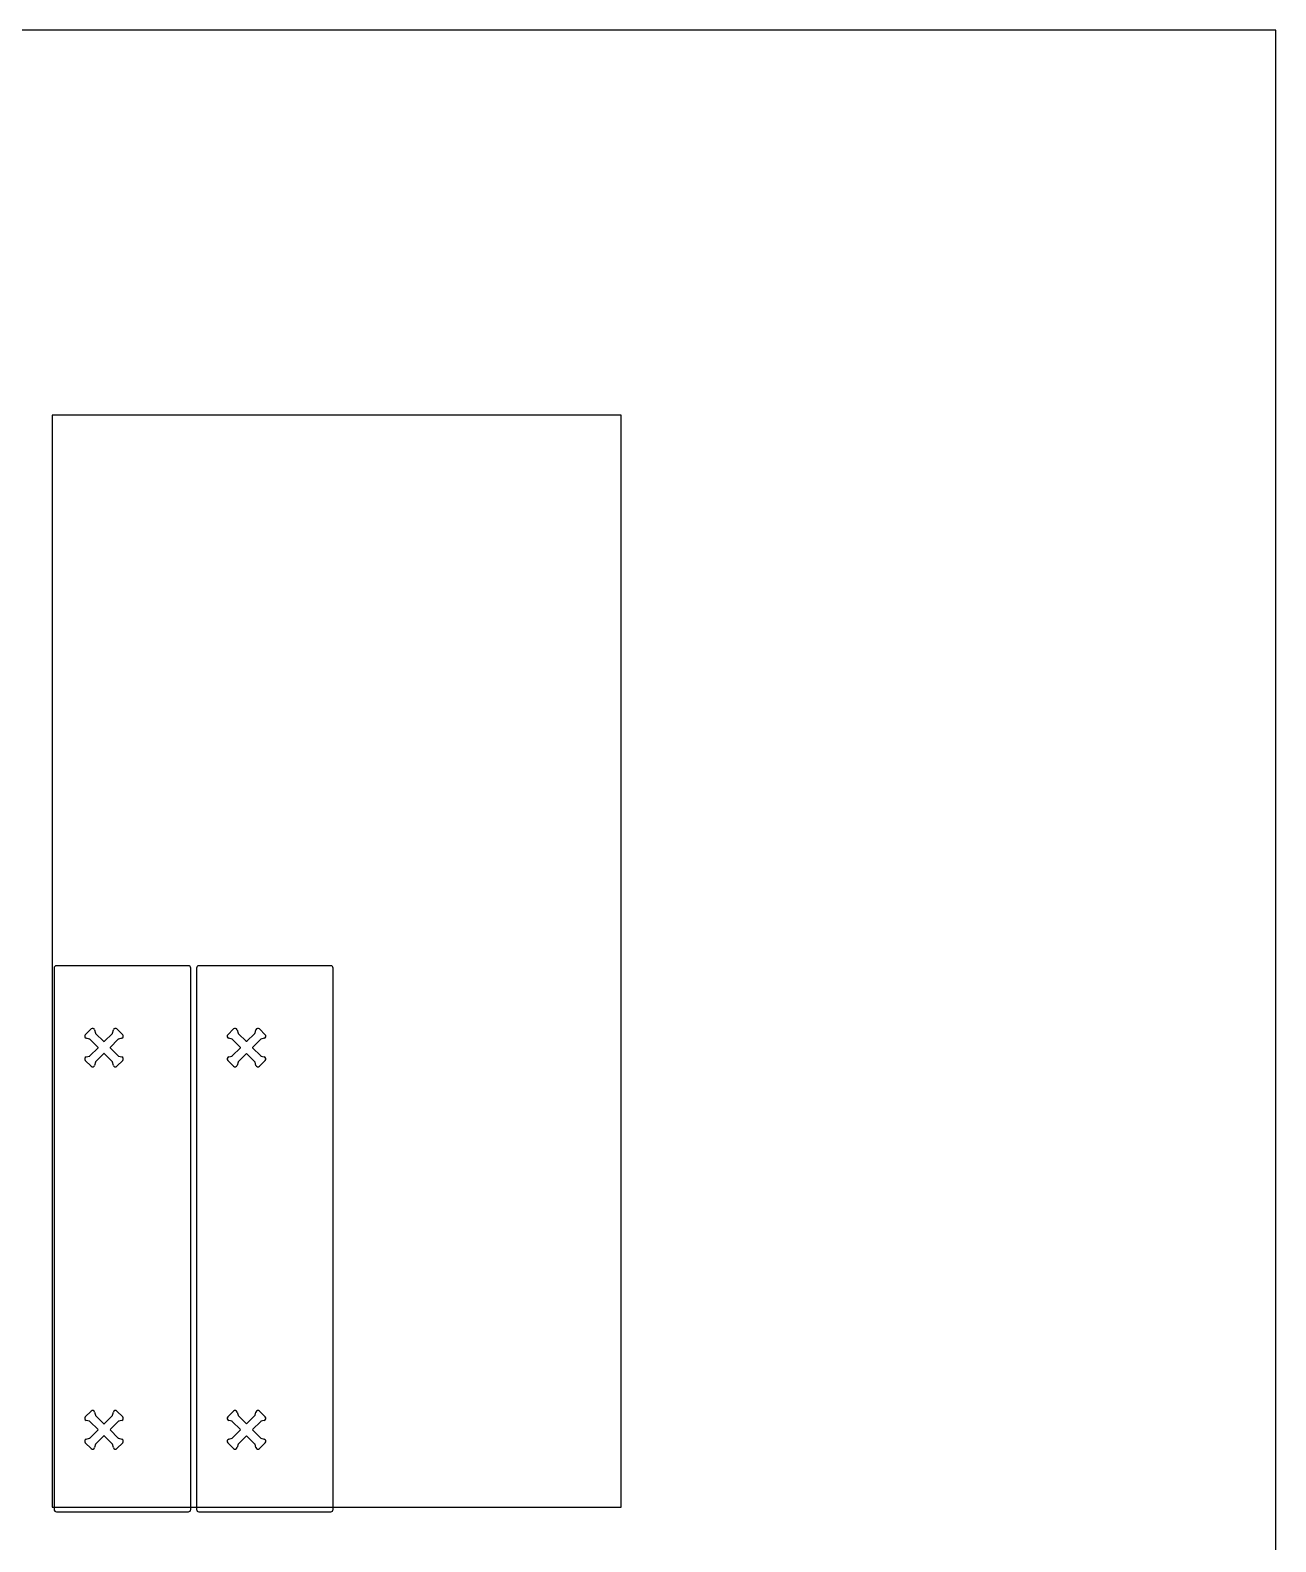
# Model space of a CAD drawing. Header units: millimetres. Extents: x -4641 to 5704, y -3753 to 2864.
# Drawn here: x 2968 to 5704, y -459 to 2864 of the extents above; entities that cross this region are included whole.
import ezdxf

# ---------------------------------------------------------------- set-up
doc = ezdxf.new("R2010")
doc.units = ezdxf.units.MM
doc.header["$MEASUREMENT"] = 0
doc.layers.add('Default', color=18, linetype='Continuous', true_color=0x000000)
doc.layers.add('Layer 02', color=1, linetype='Continuous', true_color=0xff0000)

msp = doc.modelspace()

# ---------------------------------------------------------------- linework, layer by layer
at = {"layer": 'Default'}
for p, q in [((3089, 655.9), (3101.8, 668.6)), ((3109.5, 666.5), (3111.5, 659.3)), ((3148.8, 659.3), (3150.8, 666.5)), ((3158.5, 668.6), (3171.3, 655.9)), ((3402, 655.9), (3414.7, 668.6)), ((3422.5, 666.5), (3424.5, 659.3)), ((3461.8, 659.3), (3463.7, 666.5)), ((3471.5, 668.6), (3484.3, 655.9)), ((3098.4, 646.2), (3091.1, 648.1)), ((3117, 627.8), (3098.8, 645.9)), ((3111.7, 658.9), (3129.9, 640.7)), ((3130.4, 640.7), (3148.6, 658.9)), ((3161.5, 645.9), (3143.3, 627.8)), ((3169.2, 648.1), (3161.9, 646.2)), ((3411.4, 646.2), (3404.1, 648.1)), ((3429.9, 627.8), (3411.8, 645.9)), ((3424.7, 658.9), (3442.9, 640.7)), ((3443.4, 640.7), (3461.6, 658.9)), ((3474.5, 645.9), (3456.3, 627.8)), ((3482.2, 648.1), (3474.9, 646.2)), ((3101.8, 586.4), (3089, 599.1)), ((3091.1, 606.9), (3098.4, 608.9)), ((3098.8, 609.1), (3117, 627.3)), ((3129.9, 614.3), (3111.7, 596.1)), ((3148.6, 596.1), (3130.4, 614.3)), ((3143.3, 627.3), (3161.5, 609.1)), ((3171.3, 599.1), (3158.5, 586.4)), ((3161.9, 608.9), (3169.2, 606.9)), ((3414.7, 586.4), (3402, 599.1)), ((3404.1, 606.9), (3411.4, 608.9)), ((3411.8, 609.1), (3429.9, 627.3)), ((3442.9, 614.3), (3424.7, 596.1)), ((3461.6, 596.1), (3443.4, 614.3)), ((3456.3, 627.3), (3474.5, 609.1)), ((3484.3, 599.1), (3471.5, 586.4)), ((3474.9, 608.9), (3482.2, 606.9)), ((3111.5, 595.8), (3109.5, 588.5)), ((3150.8, 588.5), (3148.8, 595.8)), ((3424.5, 595.8), (3422.5, 588.5)), ((3463.7, 588.5), (3461.8, 595.8)), ((3089, -184.1), (3101.8, -171.4)), ((3098.4, -193.8), (3091.1, -191.9)), ((3117, -212.2), (3098.8, -194.1)), ((3109.5, -173.5), (3111.5, -180.7)), ((3111.7, -181.1), (3129.9, -199.3)), ((3130.4, -199.3), (3148.6, -181.1)), ((3161.5, -194.1), (3143.3, -212.2)), ((3148.8, -180.7), (3150.8, -173.5)), ((3158.5, -171.4), (3171.3, -184.1)), ((3169.2, -191.9), (3161.9, -193.8)), ((3402, -184.1), (3414.7, -171.4)), ((3411.4, -193.8), (3404.1, -191.9)), ((3429.9, -212.2), (3411.8, -194.1)), ((3422.5, -173.5), (3424.5, -180.7)), ((3424.7, -181.1), (3442.9, -199.3)), ((3443.4, -199.3), (3461.6, -181.1)), ((3474.5, -194.1), (3456.3, -212.2)), ((3461.8, -180.7), (3463.7, -173.5)), ((3471.5, -171.4), (3484.3, -184.1)), ((3482.2, -191.9), (3474.9, -193.8)), ((3091.1, -233.1), (3098.4, -231.1)), ((3098.8, -230.9), (3117, -212.7)), ((3129.9, -225.7), (3111.7, -243.9)), ((3148.6, -243.9), (3130.4, -225.7)), ((3143.3, -212.7), (3161.5, -230.9)), ((3161.9, -231.1), (3169.2, -233.1)), ((3404.1, -233.1), (3411.4, -231.1)), ((3411.8, -230.9), (3429.9, -212.7)), ((3442.9, -225.7), (3424.7, -243.9)), ((3461.6, -243.9), (3443.4, -225.7)), ((3456.3, -212.7), (3474.5, -230.9)), ((3474.9, -231.1), (3482.2, -233.1)), ((3101.8, -253.6), (3089, -240.9)), ((3111.5, -244.2), (3109.5, -251.5)), ((3150.8, -251.5), (3148.8, -244.2)), ((3171.3, -240.9), (3158.5, -253.6)), ((3414.7, -253.6), (3402, -240.9)), ((3424.5, -244.2), (3422.5, -251.5)), ((3463.7, -251.5), (3461.8, -244.2)), ((3484.3, -240.9), (3471.5, -253.6))]:
    msp.add_line(p, q, dxfattribs=at)
for points in [[(3020.5, 802.5), (3020.5, -387.5)], [(3315.5, 807.5), (3025.5, 807.5)], [(3320.5, -387.5), (3320.5, 802.5)], [(3333.4, 802.5), (3333.4, -387.5)], [(3628.4, 807.5), (3338.4, 807.5)], [(3633.4, -387.5), (3633.4, 802.5)], [(3025.5, -392.5), (3315.5, -392.5)], [(3338.4, -392.5), (3628.4, -392.5)]]:
    msp.add_lwpolyline(points, dxfattribs=at)
for centre, radius, start, end in [((3025.5, 802.5), 5, 90, 180), ((3315.5, 802.5), 5, 0, 90), ((3338.4, 802.5), 5, 90, 180), ((3628.4, 802.5), 5, 0, 90), ((3105, 665.3), 4.65, 15.0415, 135), ((3155.2, 665.3), 4.65, 104.9793, 164.9585), ((3155.2, 665.3), 4.65, 45, 104.9793), ((3418, 665.3), 4.65, 15.0415, 135), ((3468.2, 665.3), 4.65, 104.9793, 164.9585), ((3468.2, 665.3), 4.65, 45, 104.9793), ((3092.3, 652.6), 4.65, 135, 194.9793), ((3092.3, 652.6), 4.65, 194.9793, 254.9585), ((3098.2, 645.3), 0.85, 45, 74.9584), ((3112.3, 659.5), 0.85, 195.0416, 225), ((3130.1, 640.9), 0.35, 225, 315), ((3148, 659.5), 0.85, 315, 344.9584), ((3162.1, 645.3), 0.85, 105.0416, 135), ((3168, 652.6), 4.65, 285.0415, 45), ((3405.3, 652.6), 4.65, 135, 194.9793), ((3405.3, 652.6), 4.65, 194.9793, 254.9585), ((3411.2, 645.3), 0.85, 45, 74.9584), ((3425.3, 659.5), 0.85, 195.0416, 225), ((3443.1, 640.9), 0.35, 225, 315), ((3461, 659.5), 0.85, 315, 344.9584), ((3475.1, 645.3), 0.85, 105.0416, 135), ((3481, 652.6), 4.65, 285.0415, 45), ((3092.3, 602.4), 4.65, 105.0415, 225), ((3098.2, 609.7), 0.85, 285.0416, 315), ((3116.7, 627.5), 0.35, 315, 45), ((3130.1, 614.1), 0.35, 45, 135), ((3143.6, 627.5), 0.35, 135, 225), ((3162.1, 609.7), 0.85, 225, 254.9584), ((3168, 602.4), 4.65, 14.9793, 74.9585), ((3168, 602.4), 4.65, 315, 14.9793), ((3405.3, 602.4), 4.65, 105.0415, 225), ((3411.2, 609.7), 0.85, 285.0416, 315), ((3429.7, 627.5), 0.35, 315, 45), ((3443.1, 614.1), 0.35, 45, 135), ((3456.6, 627.5), 0.35, 135, 225), ((3475.1, 609.7), 0.85, 225, 254.9584), ((3481, 602.4), 4.65, 14.9793, 74.9585), ((3481, 602.4), 4.65, 315, 14.9793), ((3105, 589.7), 4.65, 225, 284.9793), ((3105, 589.7), 4.65, 284.9793, 344.9585), ((3112.3, 595.5), 0.85, 135, 164.9584), ((3148, 595.5), 0.85, 15.0416, 45), ((3155.2, 589.7), 4.65, 195.0415, 315), ((3418, 589.7), 4.65, 225, 284.9793), ((3418, 589.7), 4.65, 284.9793, 344.9585), ((3425.3, 595.5), 0.85, 135, 164.9584), ((3461, 595.5), 0.85, 15.0416, 45), ((3468.2, 589.7), 4.65, 195.0415, 315), ((3092.3, -187.4), 4.65, 135, 194.9793), ((3092.3, -187.4), 4.65, 194.9793, 254.9585), ((3098.2, -194.7), 0.85, 45, 74.9584), ((3105, -174.7), 4.65, 15.0415, 135), ((3112.3, -180.5), 0.85, 195.0416, 225), ((3130.1, -199.1), 0.35, 225, 315), ((3148, -180.5), 0.85, 315, 344.9584), ((3155.2, -174.7), 4.65, 104.9793, 164.9585), ((3155.2, -174.7), 4.65, 45, 104.9793), ((3162.1, -194.7), 0.85, 105.0416, 135), ((3168, -187.4), 4.65, 285.0415, 45), ((3405.3, -187.4), 4.65, 135, 194.9793), ((3405.3, -187.4), 4.65, 194.9793, 254.9585), ((3411.2, -194.7), 0.85, 45, 74.9584), ((3418, -174.7), 4.65, 15.0415, 135), ((3425.3, -180.5), 0.85, 195.0416, 225), ((3443.1, -199.1), 0.35, 225, 315), ((3461, -180.5), 0.85, 315, 344.9584), ((3468.2, -174.7), 4.65, 104.9793, 164.9585), ((3468.2, -174.7), 4.65, 45, 104.9793), ((3475.1, -194.7), 0.85, 105.0416, 135), ((3481, -187.4), 4.65, 285.0415, 45), ((3098.2, -230.3), 0.85, 285.0416, 315), ((3116.7, -212.5), 0.35, 315, 45), ((3130.1, -225.9), 0.35, 45, 135), ((3143.6, -212.5), 0.35, 135, 225), ((3162.1, -230.3), 0.85, 225, 254.9584), ((3411.2, -230.3), 0.85, 285.0416, 315), ((3429.7, -212.5), 0.35, 315, 45), ((3443.1, -225.9), 0.35, 45, 135), ((3456.6, -212.5), 0.35, 135, 225), ((3475.1, -230.3), 0.85, 225, 254.9584), ((3092.3, -237.6), 4.65, 105.0415, 225), ((3105, -250.3), 4.65, 225, 284.9793), ((3105, -250.3), 4.65, 284.9793, 344.9585), ((3112.3, -244.5), 0.85, 135, 164.9584), ((3148, -244.5), 0.85, 15.0416, 45), ((3155.2, -250.3), 4.65, 195.0415, 315), ((3168, -237.6), 4.65, 14.9793, 74.9585), ((3168, -237.6), 4.65, 315, 14.9793), ((3405.3, -237.6), 4.65, 105.0415, 225), ((3418, -250.3), 4.65, 225, 284.9793), ((3418, -250.3), 4.65, 284.9793, 344.9585), ((3425.3, -244.5), 0.85, 135, 164.9584), ((3461, -244.5), 0.85, 15.0416, 45), ((3468.2, -250.3), 4.65, 195.0415, 315), ((3481, -237.6), 4.65, 14.9793, 74.9585), ((3481, -237.6), 4.65, 315, 14.9793), ((3025.5, -387.5), 5, 180, 270), ((3315.5, -387.5), 5, 270, 360), ((3338.4, -387.5), 5, 180, 270), ((3628.4, -387.5), 5, 270, 360)]:
    msp.add_arc(centre, radius, start, end, dxfattribs=at)
at = {"layer": 'Layer 02'}
for points in [[(-4640.6, -3752.6), (5704.2, -3752.6), (5704.2, 2863.8), (-4640.6, 2863.8)], [(3016.2, -382.3), (4266.2, -382.3), (4266.2, 2017.7), (3016.2, 2017.7)]]:
    msp.add_lwpolyline(points, close=True, dxfattribs=at)

doc.saveas('drawing.dxf')
